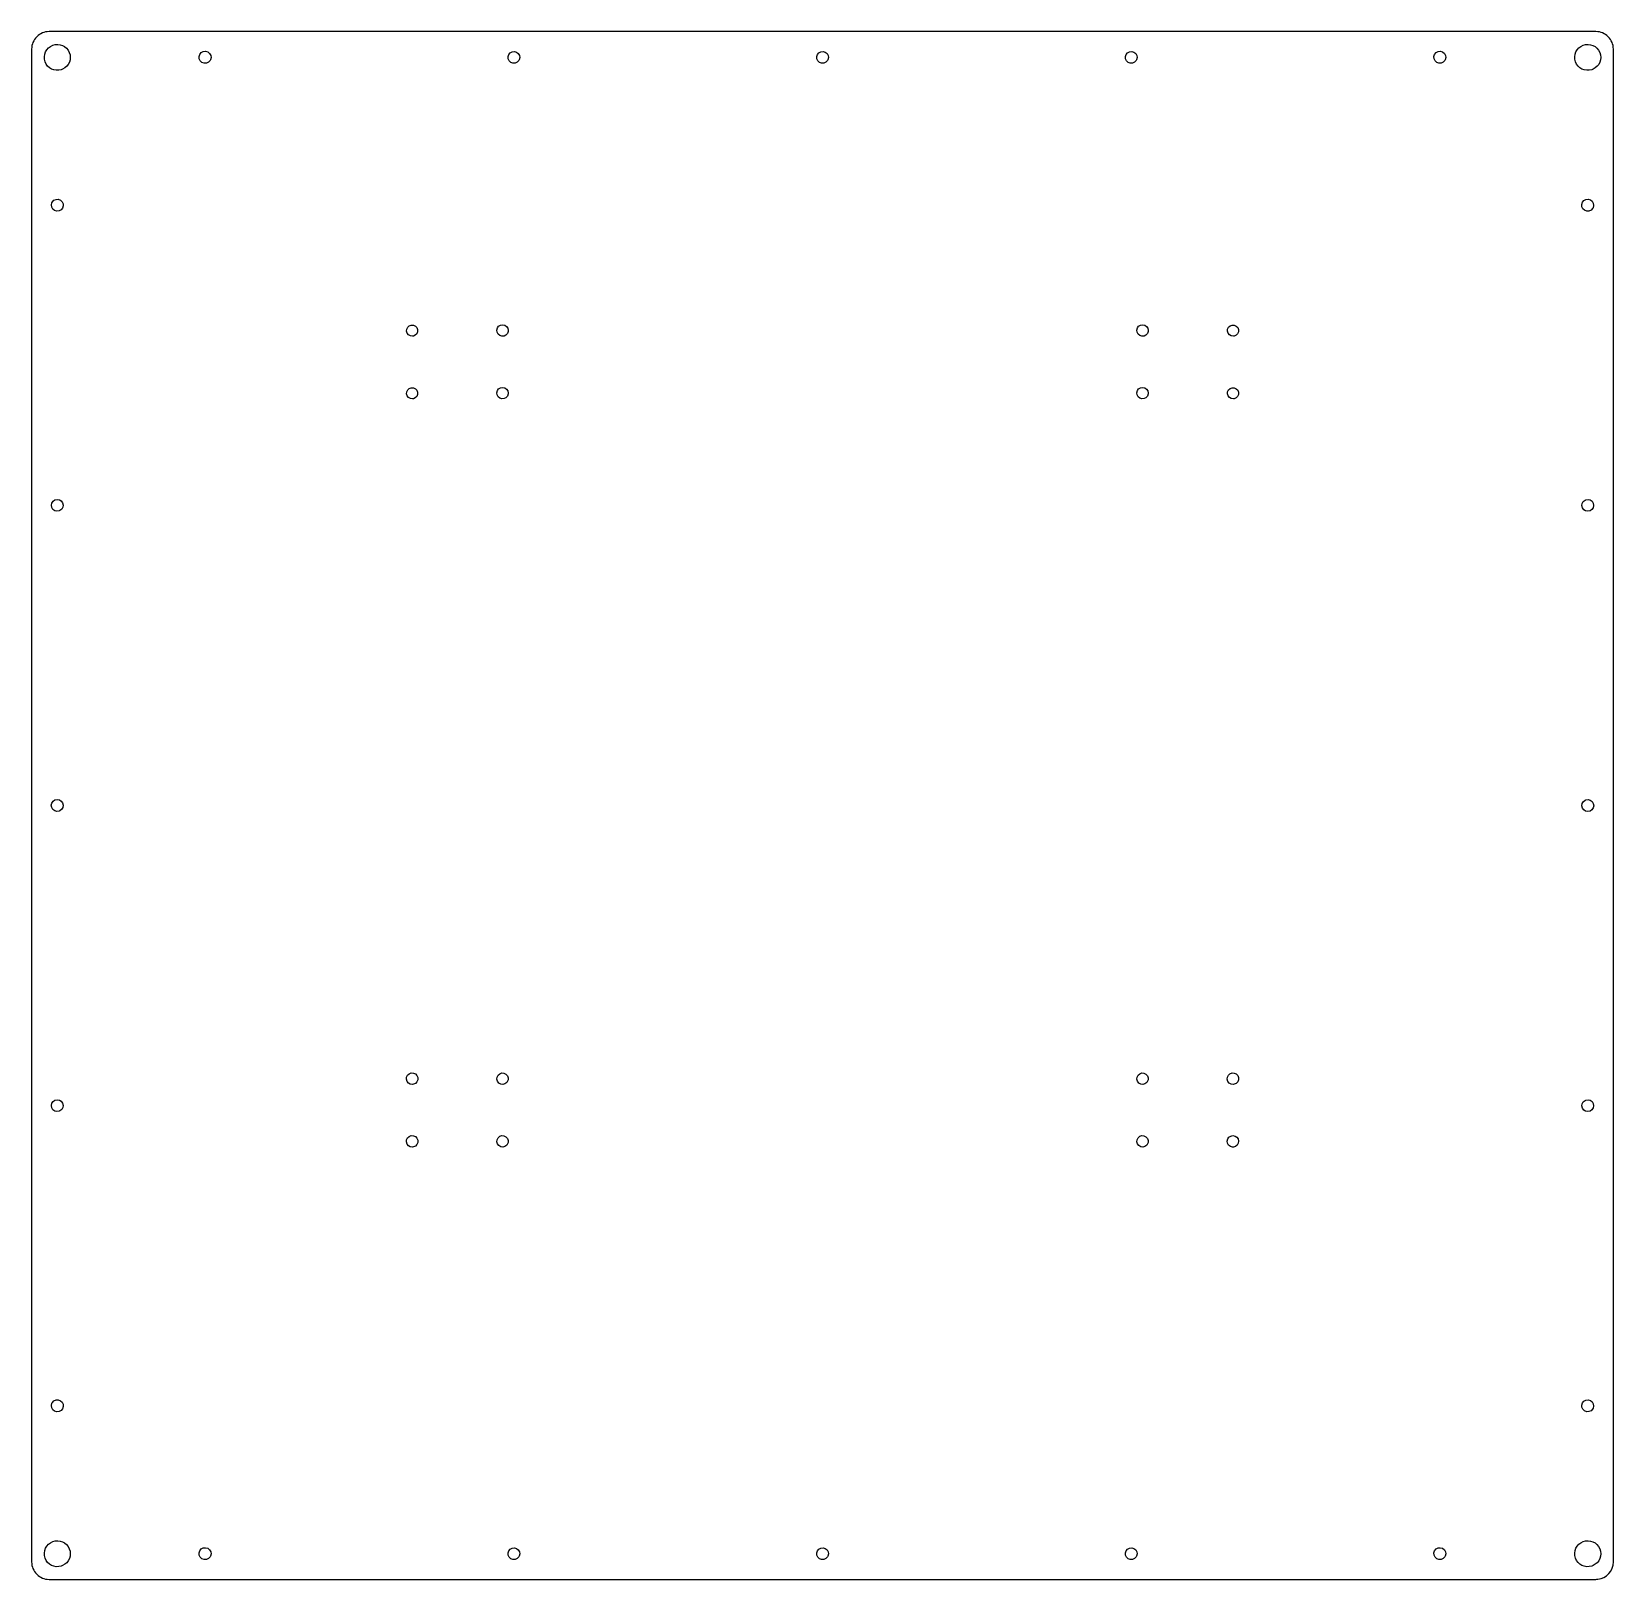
# Model space of a CAD drawing. Header units: millimetres. Extents: x -227 to 227, y -222 to 222.
import ezdxf

# ---------------------------------------------------------------- set-up
doc = ezdxf.new("R2010")
doc.units = ezdxf.units.MM
doc.layers.get('0').update_dxf_attribs({"color": 70})

msp = doc.modelspace()

# ---------------------------------------------------------------- linework, layer by layer
for points in [[(222.898, -222.348, 0.384311815), (227.375, -217.375), (227.375, 217.375, 0.414716963), (222.375, 222.375), (-222.375, 222.375, 0.414716963), (-227.375, 217.375), (-227.375, -217.375, 0.414716963), (-222.375, -222.375), (222.375, -222.375, 0.026441478)], [(-218.841, 211.434, -38.07481498), (-218.475, 211.574)], [(221.159, 211.434, -38.074814989), (221.525, 211.574)], [(-176.082, 214.062, -27.754384756), (-175.961, 214.278)], [(-87.3322, 214.062, -27.118740855), (-87.2107, 214.278)], [(1.41779, 214.062, -27.174632041), (1.53926, 214.278)], [(90.1678, 214.062, -27.118740864), (90.2893, 214.278)], [(178.918, 214.062, -27.754384786), (179.039, 214.278)], [(-221.418, 173.438, -27.754384773), (-221.539, 173.222)], [(221.418, 171.562, -27.754384755), (221.539, 171.778)], [(-117.877, 134.855, -26.066058348), (-117.633, 134.891)], [(-90.3684, 136.254, -26.776476647), (-90.35, 136.5)], [(93.6316, 136.254, -26.776476647), (93.65, 136.5)], [(118.123, 134.855, -26.066058359), (118.367, 134.891)], [(-117.877, 116.855, -26.066058357), (-117.633, 116.891)], [(-90.3684, 118.254, -26.776476646), (-90.35, 118.5)], [(93.6316, 118.254, -26.776476648), (93.65, 118.5)], [(118.123, 116.855, -26.066058357), (118.367, 116.891)], [(-219.451, 84.6411, -27.522895227), (-219.223, 84.7381)], [(219.451, 87.8589, -27.522895223), (219.223, 87.7619)], [(-219.451, -1.60893, -27.570095414), (-219.223, -1.51187)], [(219.451, 1.60893, -27.570095414), (219.223, 1.51187)], [(-117.877, -80.1454, -26.818963655), (-117.633, -80.1086)], [(-90.7905, -79.6223, -26.685256123), (-90.6367, -79.4295)], [(93.2095, -79.6223, -26.68525612), (93.3633, -79.4295)], [(118.123, -80.1454, -26.81896366), (118.367, -80.1086)], [(-219.451, -87.8589, -27.522895222), (-219.223, -87.7619)], [(219.451, -84.6411, -27.522895227), (219.223, -84.7381)], [(-117.877, -98.1454, -26.818963655), (-117.633, -98.1086)], [(-90.7905, -97.6223, -26.685256115), (-90.6367, -97.4295)], [(93.2095, -97.6223, -26.685256123), (93.3633, -97.4295)], [(117.877, -98.1454, -26.750496654), (118.123, -98.1454)], [(-221.418, -171.562, -27.754384755), (-221.539, -171.778)], [(221.418, -173.438, -27.754384773), (221.539, -173.222)], [(-218.841, -218.566, -38.074814981), (-218.475, -218.426)], [(-176.082, -215.938, -27.754384778), (-175.961, -215.722)], [(-87.3322, -215.938, -27.118740866), (-87.2107, -215.722)], [(1.41779, -215.938, -27.174632041), (1.53926, -215.722)], [(90.1678, -215.938, -27.118740863), (90.2893, -215.722)], [(178.918, -215.938, -27.754384767), (179.039, -215.722)], [(221.159, -218.566, -38.074814968), (221.525, -218.426)]]:
    msp.add_lwpolyline(points, format="xyb", close=True)

doc.saveas('drawing.dxf')
